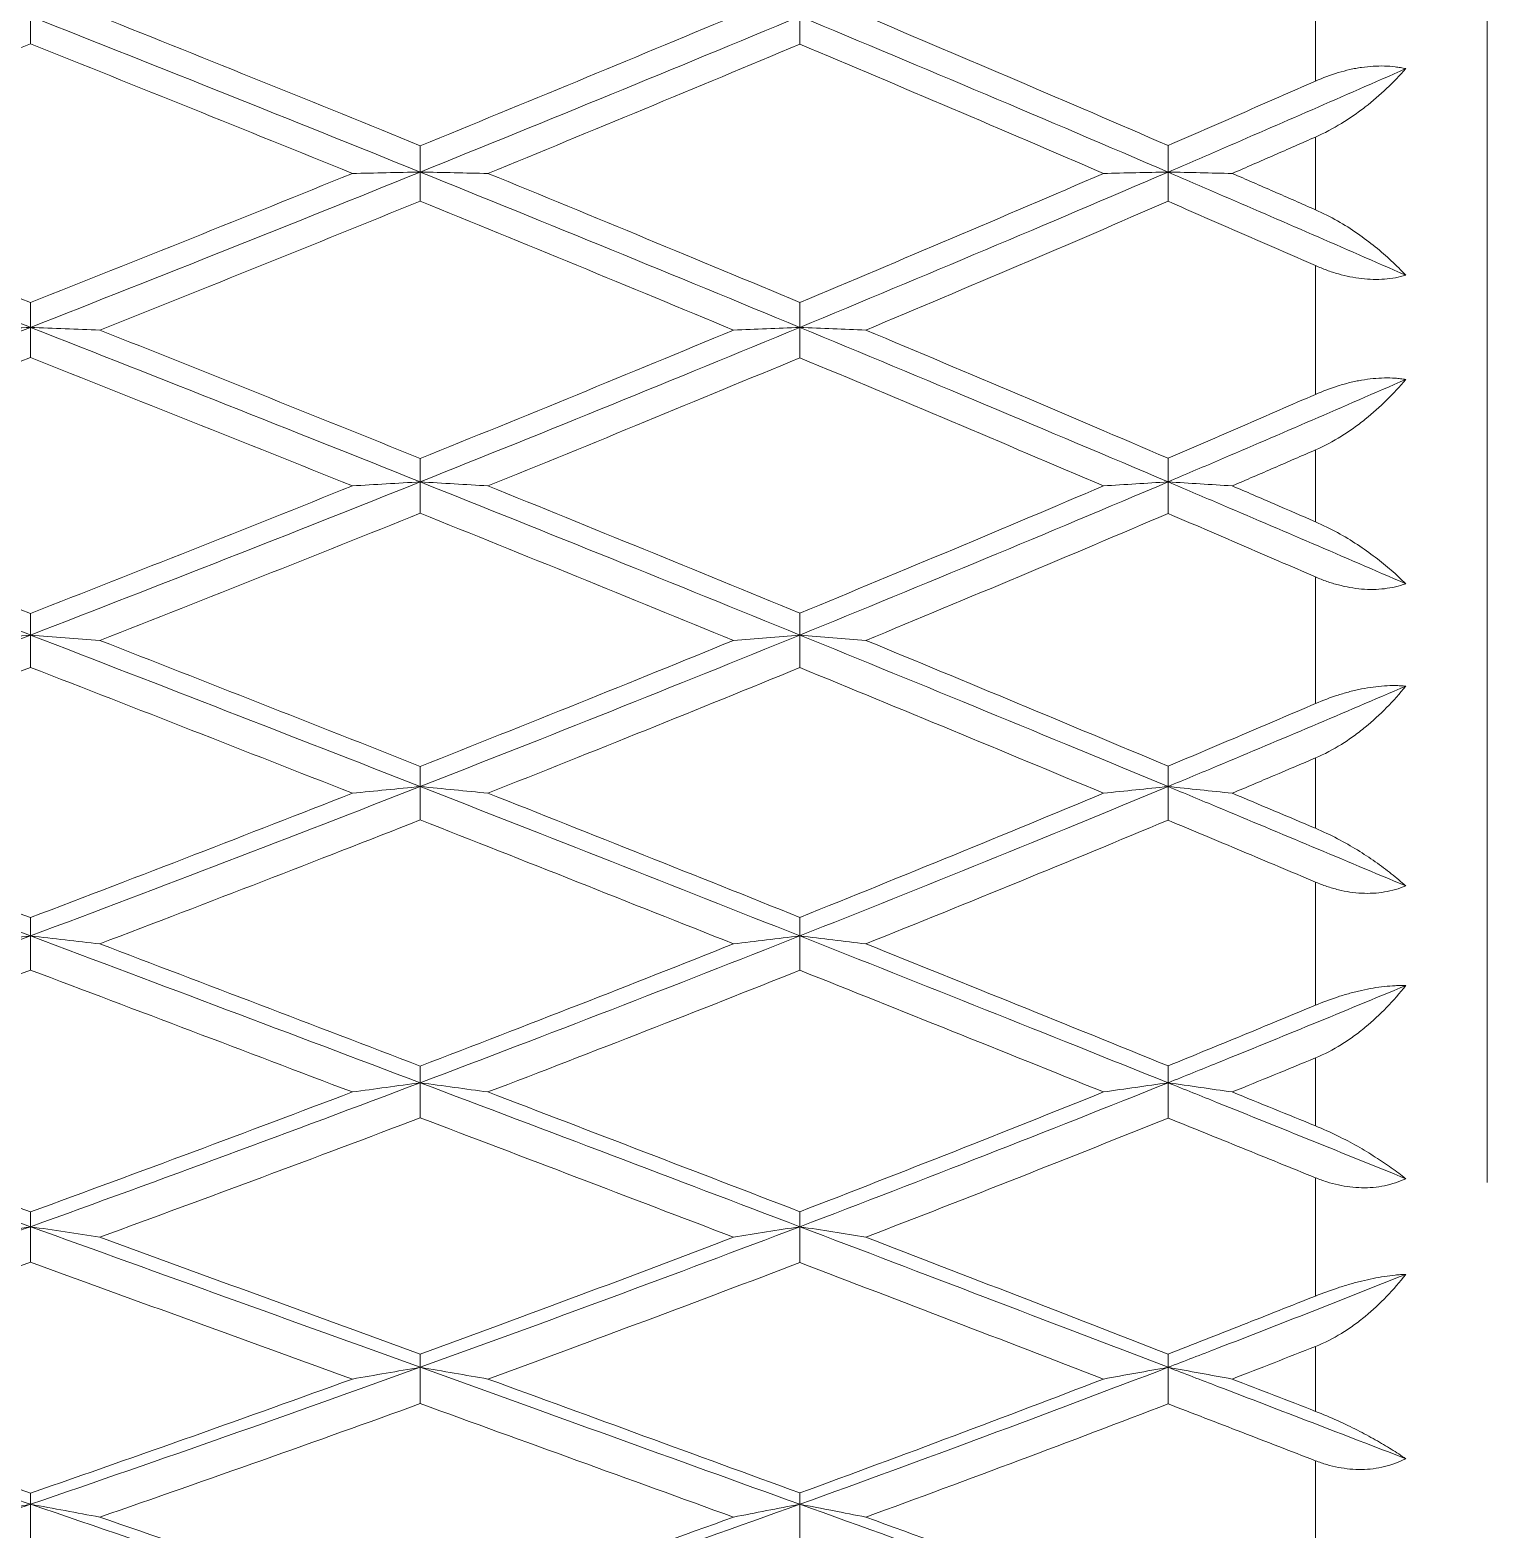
# Model space of a CAD drawing. Extents: x 6453 to 7582, y 0 to 827.
# Drawn here: x 6893.69 to 6902.19, y 208.44 to 217.18 of the extents above; entities that cross this region are included whole.
import ezdxf

# ---------------------------------------------------------------- set-up
doc = ezdxf.new("R2010")
doc.units = 0
doc.header["$LTSCALE"] = 30
doc.header["$MEASUREMENT"] = 0
doc.layers.add('1', color=7, linetype='CONTINUOUS')

msp = doc.modelspace()

# ---------------------------------------------------------------- linework, layer by layer
at = {"layer": '1', "color": 7, "linetype": 'Continuous', "lineweight": 18}
msp.add_line((6902.1855, 217.2633), (6902.1855, 210.4633), dxfattribs=at)
for points, knots in [([(6893.6958, 217.2633), (6893.6113, 217.2299), (6892.8437, 216.9271), (6892.0672, 216.6243), (6891.3702, 216.3553)], [0, 0, 0, 0, 0.110293, 1, 1, 1, 1]), ([(6901.7123, 216.9582), (6901.3502, 216.7987), (6900.8892, 216.5976), (6900.4229, 216.3968), (6900.3263, 216.3553)], [0, 0, 0, 0, 0.79323, 1, 1, 1, 1]), ([(6901.1855, 216.8859), (6901.2292, 216.9051), (6901.2734, 216.9216), (6901.3406, 216.9418), (6901.3632, 216.9477), (6901.3972, 216.9553), (6901.4086, 216.9577), (6901.4315, 216.9619), (6901.443, 216.9638), (6901.4997, 216.972), (6901.5439, 216.9747), (6901.6086, 216.9729), (6901.6298, 216.9714), (6901.6613, 216.9675), (6901.6717, 216.966), (6901.6922, 216.9624), (6901.7023, 216.9604), (6901.7123, 216.9582)], [0, 0, 0, 0, 0.25, 0.25, 0.375, 0.375, 0.4375, 0.4375, 0.5, 0.5, 0.75, 0.75, 0.875, 0.875, 0.9375, 0.9375, 1, 1, 1, 1]), ([(6901.7123, 216.9582), (6901.677, 216.9183), (6901.6398, 216.8797), (6901.5612, 216.8052), (6901.5198, 216.7694), (6901.4539, 216.7181), (6901.4313, 216.7014), (6901.3848, 216.6691), (6901.3611, 216.6536), (6901.2885, 216.6093), (6901.2382, 216.5826), (6901.1855, 216.5594)], [0, 0, 0, 0, 0.25, 0.25, 0.5, 0.5, 0.625, 0.625, 0.75, 0.75, 1, 1, 1, 1]), ([(6893.6958, 215.4497), (6893.6113, 215.4829), (6892.8437, 215.7842), (6892.0672, 216.0862), (6891.3702, 216.3553)], [0, 0, 0, 0, 0.110293, 1, 1, 1, 1]), ([(6901.7123, 215.7535), (6901.3502, 215.9124), (6900.8892, 216.1129), (6900.4229, 216.3137), (6900.3263, 216.3553)], [0, 0, 0, 0, 0.79323, 1, 1, 1, 1]), ([(6901.7123, 215.7535), (6901.6725, 215.7419), (6901.6311, 215.7345), (6901.5663, 215.7297), (6901.5443, 215.7291), (6901.4994, 215.7302), (6901.4769, 215.7318), (6901.4094, 215.7395), (6901.3642, 215.7487), (6901.2963, 215.7679), (6901.2738, 215.7752), (6901.2293, 215.7914), (6901.2073, 215.8002), (6901.1855, 215.8098)], [0, 0, 0, 0, 0.25, 0.25, 0.375, 0.375, 0.5, 0.5, 0.75, 0.75, 0.875, 0.875, 1, 1, 1, 1]), ([(6893.6958, 215.4497), (6893.6113, 215.4165), (6892.8437, 215.1154), (6892.0672, 214.8152), (6891.3702, 214.5491)], [0, 0, 0, 0, 0.110293, 1, 1, 1, 1]), ([(6901.7123, 215.1465), (6901.3502, 214.9882), (6900.8892, 214.7889), (6900.4229, 214.5902), (6900.3263, 214.5491)], [0, 0, 0, 0, 0.79323, 1, 1, 1, 1]), ([(6901.1855, 215.0591), (6901.2292, 215.0782), (6901.2734, 215.0949), (6901.3406, 215.1158), (6901.3632, 215.1221), (6901.3972, 215.1304), (6901.4086, 215.133), (6901.4315, 215.1378), (6901.443, 215.14), (6901.4997, 215.1498), (6901.5439, 215.1541), (6901.6086, 215.1553), (6901.6298, 215.1548), (6901.6613, 215.1527), (6901.6717, 215.1518), (6901.6922, 215.1495), (6901.7023, 215.1481), (6901.7123, 215.1465)], [0, 0, 0, 0, 0.25, 0.25, 0.375, 0.375, 0.4375, 0.4375, 0.5, 0.5, 0.75, 0.75, 0.875, 0.875, 0.9375, 0.9375, 1, 1, 1, 1]), ([(6901.7123, 215.1465), (6901.677, 215.1047), (6901.6398, 215.0643), (6901.5612, 214.9867), (6901.5198, 214.9495), (6901.4539, 214.8966), (6901.4313, 214.8794), (6901.3848, 214.8463), (6901.3611, 214.8304), (6901.2885, 214.7853), (6901.2382, 214.7584), (6901.1855, 214.7355)], [0, 0, 0, 0, 0.25, 0.25, 0.5, 0.5, 0.625, 0.625, 0.75, 0.75, 1, 1, 1, 1]), ([(6893.6958, 213.656), (6893.6113, 213.6887), (6892.8437, 213.9851), (6892.0672, 214.283), (6891.3702, 214.5491)], [0, 0, 0, 0, 0.110293, 1, 1, 1, 1]), ([(6901.7123, 213.955), (6901.3502, 214.1116), (6900.8892, 214.3096), (6900.4229, 214.5081), (6900.3263, 214.5491)], [0, 0, 0, 0, 0.79323, 1, 1, 1, 1]), ([(6901.7123, 213.955), (6901.6725, 213.9411), (6901.6311, 213.9315), (6901.5663, 213.9238), (6901.5443, 213.9223), (6901.4994, 213.9216), (6901.4769, 213.9224), (6901.4094, 213.9281), (6901.3642, 213.9362), (6901.2963, 213.9542), (6901.2738, 213.9611), (6901.2293, 213.9767), (6901.2073, 213.9854), (6901.1855, 213.9948)], [0, 0, 0, 0, 0.25, 0.25, 0.375, 0.375, 0.5, 0.5, 0.75, 0.75, 0.875, 0.875, 1, 1, 1, 1]), ([(6893.6958, 213.656), (6893.6113, 213.6233), (6892.8437, 213.3273), (6892.0672, 213.033), (6891.3702, 212.7728)], [0, 0, 0, 0, 0.110293, 1, 1, 1, 1]), ([(6901.7123, 213.3581), (6901.3502, 213.2027), (6900.8892, 213.0074), (6900.4229, 212.8129), (6900.3263, 212.7728)], [0, 0, 0, 0, 0.79323, 1, 1, 1, 1]), ([(6901.1855, 213.2565), (6901.2292, 213.2753), (6901.2734, 213.2919), (6901.3406, 213.3134), (6901.3632, 213.32), (6901.3972, 213.3289), (6901.4086, 213.3317), (6901.4315, 213.337), (6901.443, 213.3394), (6901.4997, 213.3507), (6901.5439, 213.3566), (6901.6086, 213.3608), (6901.6298, 213.3614), (6901.6613, 213.3611), (6901.6717, 213.3608), (6901.6922, 213.3597), (6901.7023, 213.359), (6901.7123, 213.3581)], [0, 0, 0, 0, 0.25, 0.25, 0.375, 0.375, 0.4375, 0.4375, 0.5, 0.5, 0.75, 0.75, 0.875, 0.875, 0.9375, 0.9375, 1, 1, 1, 1]), ([(6901.7123, 213.3581), (6901.677, 213.3147), (6901.6398, 213.273), (6901.5612, 213.193), (6901.5198, 213.1549), (6901.4539, 213.1009), (6901.4313, 213.0835), (6901.3848, 213.0499), (6901.3611, 213.0339), (6901.2885, 212.9885), (6901.2382, 212.9617), (6901.1855, 212.9393)], [0, 0, 0, 0, 0.25, 0.25, 0.5, 0.5, 0.625, 0.625, 0.75, 0.75, 1, 1, 1, 1]), ([(6893.6958, 211.9018), (6893.6113, 211.9336), (6892.8437, 212.2219), (6892.0672, 212.5125), (6891.3702, 212.7728)], [0, 0, 0, 0, 0.110293, 1, 1, 1, 1]), ([(6901.7123, 212.1929), (6901.3502, 212.3454), (6900.8892, 212.5385), (6900.4229, 212.7326), (6900.3263, 212.7728)], [0, 0, 0, 0, 0.79323, 1, 1, 1, 1]), ([(6901.7123, 212.1929), (6901.6725, 212.1767), (6901.6311, 212.165), (6901.5663, 212.1544), (6901.5443, 212.152), (6901.4994, 212.1497), (6901.4769, 212.1497), (6901.4094, 212.1532), (6901.3642, 212.1601), (6901.2963, 212.1767), (6901.2738, 212.1832), (6901.2293, 212.1981), (6901.2073, 212.2065), (6901.1855, 212.2157)], [0, 0, 0, 0, 0.25, 0.25, 0.375, 0.375, 0.5, 0.5, 0.75, 0.75, 0.875, 0.875, 1, 1, 1, 1]), ([(6893.6958, 211.9018), (6893.6113, 211.8701), (6892.8437, 211.5823), (6892.0672, 211.2971), (6891.3702, 211.0456)], [0, 0, 0, 0, 0.110293, 1, 1, 1, 1]), ([(6901.7123, 211.6125), (6901.3502, 211.4617), (6900.8892, 211.2724), (6900.4229, 211.0844), (6900.3263, 211.0456)], [0, 0, 0, 0, 0.79323, 1, 1, 1, 1]), ([(6901.1855, 211.4978), (6901.2292, 211.516), (6901.2734, 211.5325), (6901.3406, 211.5543), (6901.3632, 211.5611), (6901.3972, 211.5704), (6901.4086, 211.5734), (6901.4315, 211.5791), (6901.443, 211.5819), (6901.4997, 211.5945), (6901.5439, 211.6019), (6901.6086, 211.609), (6901.6298, 211.6107), (6901.6613, 211.6122), (6901.6717, 211.6125), (6901.6922, 211.6127), (6901.7023, 211.6127), (6901.7123, 211.6125)], [0, 0, 0, 0, 0.25, 0.25, 0.375, 0.375, 0.4375, 0.4375, 0.5, 0.5, 0.75, 0.75, 0.875, 0.875, 0.9375, 0.9375, 1, 1, 1, 1]), ([(6901.7123, 211.6125), (6901.677, 211.568), (6901.6398, 211.5254), (6901.5612, 211.444), (6901.5198, 211.4053), (6901.4539, 211.3509), (6901.4313, 211.3333), (6901.3848, 211.2996), (6901.3611, 211.2837), (6901.2885, 211.2386), (6901.2382, 211.2122), (6901.1855, 211.1904)], [0, 0, 0, 0, 0.25, 0.25, 0.5, 0.5, 0.625, 0.625, 0.75, 0.75, 1, 1, 1, 1]), ([(6893.6958, 210.2064), (6893.6113, 210.2369), (6892.8437, 210.5139), (6892.0672, 210.7941), (6891.3702, 211.0456)], [0, 0, 0, 0, 0.110293, 1, 1, 1, 1]), ([(6901.7123, 210.4862), (6901.3502, 210.6331), (6900.8892, 210.8193), (6900.4229, 211.0068), (6900.3263, 211.0456)], [0, 0, 0, 0, 0.79323, 1, 1, 1, 1]), ([(6901.7123, 210.4862), (6901.6725, 210.468), (6901.6311, 210.4543), (6901.5663, 210.441), (6901.5443, 210.4378), (6901.4994, 210.4338), (6901.4769, 210.433), (6901.4094, 210.4344), (6901.3642, 210.44), (6901.2963, 210.4549), (6901.2738, 210.461), (6901.2293, 210.475), (6901.2073, 210.483), (6901.1855, 210.4918)], [0, 0, 0, 0, 0.25, 0.25, 0.375, 0.375, 0.5, 0.5, 0.75, 0.75, 0.875, 0.875, 1, 1, 1, 1]), ([(6893.6958, 210.2064), (6893.6113, 210.1759), (6892.8437, 209.8996), (6892.0672, 209.6266), (6891.3702, 209.3866)], [0, 0, 0, 0, 0.110293, 1, 1, 1, 1]), ([(6901.7123, 209.9287), (6901.3502, 209.7842), (6900.8892, 209.6031), (6900.4229, 209.4236), (6900.3263, 209.3865)], [0, 0, 0, 0, 0.79323, 1, 1, 1, 1]), ([(6901.1855, 209.8023), (6901.2292, 209.8197), (6901.2734, 209.8358), (6901.3406, 209.8577), (6901.3632, 209.8646), (6901.3972, 209.8744), (6901.4086, 209.8775), (6901.4315, 209.8836), (6901.443, 209.8865), (6901.4997, 209.9004), (6901.5439, 209.9093), (6901.6086, 209.9192), (6901.6298, 209.9219), (6901.6613, 209.9252), (6901.6717, 209.9261), (6901.6922, 209.9276), (6901.7023, 209.9283), (6901.7123, 209.9287)], [0, 0, 0, 0, 0.25, 0.25, 0.375, 0.375, 0.4375, 0.4375, 0.5, 0.5, 0.75, 0.75, 0.875, 0.875, 0.9375, 0.9375, 1, 1, 1, 1]), ([(6901.7123, 209.9287), (6901.677, 209.8837), (6901.6398, 209.8406), (6901.5612, 209.7588), (6901.5198, 209.72), (6901.4539, 209.6656), (6901.4313, 209.6482), (6901.3848, 209.6148), (6901.3611, 209.599), (6901.2885, 209.5546), (6901.2382, 209.5289), (6901.1855, 209.5081)], [0, 0, 0, 0, 0.25, 0.25, 0.5, 0.5, 0.625, 0.625, 0.75, 0.75, 1, 1, 1, 1]), ([(6893.6958, 208.5883), (6893.6113, 208.6172), (6892.8437, 208.8799), (6892.0672, 209.1465), (6891.3702, 209.3866)], [0, 0, 0, 0, 0.110293, 1, 1, 1, 1]), ([(6901.7123, 208.8539), (6901.3502, 208.9934), (6900.8892, 209.1706), (6900.4229, 209.3495), (6900.3263, 209.3865)], [0, 0, 0, 0, 0.79323, 1, 1, 1, 1]), ([(6901.7123, 208.8539), (6901.6725, 208.8337), (6901.6311, 208.8183), (6901.5663, 208.8024), (6901.5443, 208.7983), (6901.4994, 208.7927), (6901.4769, 208.7912), (6901.4094, 208.7903), (6901.3642, 208.7946), (6901.2963, 208.8078), (6901.2738, 208.8133), (6901.2293, 208.8262), (6901.2073, 208.8337), (6901.1855, 208.8422)], [0, 0, 0, 0, 0.25, 0.25, 0.375, 0.375, 0.5, 0.5, 0.75, 0.75, 0.875, 0.875, 1, 1, 1, 1]), ([(6893.6958, 208.5883), (6893.6113, 208.5594), (6892.8437, 208.2975), (6892.0672, 208.0398), (6891.3702, 207.8138)], [0, 0, 0, 0, 0.110293, 1, 1, 1, 1])]:
    msp.add_open_spline(points, degree=3, knots=knots, dxfattribs=at)
for points in [[(6893.6958, 217.1024), (6893.6958, 217.1292), (6893.6958, 217.1829), (6893.6958, 217.2365), (6893.6958, 217.2633)], [(6895.9678, 216.3553), (6895.2201, 216.6577), (6894.4624, 216.9605), (6893.6958, 217.2633)], [(6894.099, 217.2633), (6894.4205, 217.1347), (6895.0535, 216.8803), (6895.6664, 216.6316), (6895.9678, 216.5087)], [(6898.18, 217.2633), (6897.4532, 216.9605), (6896.7155, 216.6577), (6895.9678, 216.3553)], [(6895.9678, 216.5087), (6896.2726, 216.6332), (6896.8818, 216.8835), (6897.4897, 217.1363), (6897.7934, 217.2633)], [(6898.18, 217.2633), (6898.18, 217.2363), (6898.18, 217.1823), (6898.1799, 217.1282), (6898.1799, 217.1011)], [(6900.3263, 216.3553), (6899.6225, 216.6577), (6898.9067, 216.9605), (6898.18, 217.2633)], [(6898.565, 217.2633), (6898.8595, 217.139), (6899.4474, 216.8892), (6900.0336, 216.6369), (6900.3263, 216.5102)], [(6893.6958, 217.1024), (6893.3852, 216.9788), (6892.7556, 216.7292), (6892.1088, 216.4754), (6891.7811, 216.3474)], [(6895.5718, 216.3474), (6895.2582, 216.4748), (6894.6318, 216.7281), (6894.0075, 216.9782), (6893.6958, 217.1024)], [(6898.1799, 217.1011), (6897.878, 216.9744), (6897.2732, 216.722), (6896.6663, 216.4719), (6896.3624, 216.3474)], [(6899.95, 216.3474), (6899.6562, 216.4741), (6899.0673, 216.7264), (6898.4761, 216.9766), (6898.1799, 217.1011)], [(6900.3263, 216.5102), (6900.4699, 216.5725), (6900.7567, 216.6974), (6901.0427, 216.823), (6901.1855, 216.8859)], [(6895.9678, 216.5087), (6895.9678, 216.4831), (6895.9678, 216.4319), (6895.9678, 216.3808), (6895.9678, 216.3553)], [(6900.3263, 216.5102), (6900.3263, 216.4843), (6900.3263, 216.4326), (6900.3263, 216.381), (6900.3263, 216.3553)], [(6901.1855, 216.5594), (6901.1053, 216.5242), (6900.9443, 216.4536), (6900.7822, 216.3828), (6900.7009, 216.3474)], [(6891.7811, 216.3474), (6892.0995, 216.2231), (6892.737, 215.9732), (6893.376, 215.7209), (6893.6958, 215.5941)], [(6895.9678, 216.3553), (6895.2201, 216.0529), (6894.4624, 215.7509), (6893.6958, 215.4497)], [(6893.6958, 215.5941), (6894.0086, 215.7182), (6894.6341, 215.9679), (6895.2593, 216.2204), (6895.5718, 216.3474)], [(6895.9678, 216.3553), (6895.9014, 216.354), (6895.7691, 216.3513), (6895.6375, 216.3487), (6895.5718, 216.3474)], [(6895.9678, 216.1862), (6895.9678, 216.2144), (6895.9678, 216.2708), (6895.9678, 216.3271), (6895.9678, 216.3553)], [(6898.18, 215.4497), (6897.4532, 215.7509), (6896.7155, 216.0529), (6895.9678, 216.3553)], [(6895.9678, 216.3553), (6896.034, 216.354), (6896.166, 216.3513), (6896.2971, 216.3487), (6896.3624, 216.3474)], [(6896.3624, 216.3474), (6896.6756, 216.2191), (6897.2917, 215.9655), (6897.8873, 215.7177), (6898.1799, 215.5954)], [(6898.1799, 215.5954), (6898.4767, 215.7196), (6899.0684, 215.9692), (6899.6568, 216.2209), (6899.95, 216.3474)], [(6900.3263, 216.3553), (6899.6225, 216.0529), (6898.9067, 215.7509), (6898.18, 215.4497)], [(6899.95, 216.3474), (6900.0128, 216.3487), (6900.1382, 216.3514), (6900.2636, 216.354), (6900.3263, 216.3553)], [(6900.3263, 216.3553), (6900.3263, 216.3269), (6900.3263, 216.2701), (6900.3263, 216.2132), (6900.3263, 216.1847)], [(6900.3263, 216.3553), (6900.3891, 216.354), (6900.5144, 216.3513), (6900.6389, 216.3487), (6900.7009, 216.3474)], [(6900.7009, 216.3474), (6900.7818, 216.3122), (6900.9434, 216.2417), (6901.1048, 216.1709), (6901.1855, 216.1355)], [(6895.9678, 216.1862), (6895.6568, 216.0595), (6895.0344, 215.8075), (6894.4109, 215.5581), (6894.099, 215.434)], [(6897.7934, 215.434), (6897.4892, 215.5606), (6896.8807, 215.8125), (6896.2721, 216.062), (6895.9678, 216.1862)], [(6900.3263, 216.1847), (6900.0392, 216.0605), (6899.4586, 215.8111), (6898.865, 215.56), (6898.565, 215.434)], [(6901.1855, 215.8098), (6901.0427, 215.8725), (6900.7567, 215.9977), (6900.4699, 216.1225), (6900.3263, 216.1847)], [(6901.1855, 216.1355), (6901.2303, 216.1159), (6901.3158, 216.0722), (6901.4318, 215.9985), (6901.5359, 215.9197), (6901.6288, 215.8384), (6901.6854, 215.782), (6901.7123, 215.7535)], [(6893.6958, 215.5941), (6893.6958, 215.57), (6893.6958, 215.5218), (6893.6958, 215.4737), (6893.6958, 215.4497)], [(6898.1799, 215.5954), (6898.1799, 215.5711), (6898.18, 215.5225), (6898.18, 215.474), (6898.18, 215.4497)], [(6893.6958, 215.4497), (6893.628, 215.4471), (6893.4929, 215.4419), (6893.3584, 215.4367), (6893.2914, 215.434)], [(6893.6958, 215.2741), (6893.6958, 215.3034), (6893.6958, 215.362), (6893.6958, 215.4205), (6893.6958, 215.4497)], [(6895.9678, 214.5491), (6895.2201, 214.8482), (6894.4624, 215.1486), (6893.6958, 215.4497)], [(6893.6958, 215.4497), (6893.7635, 215.4471), (6893.8983, 215.4419), (6894.0322, 215.4367), (6894.099, 215.434)], [(6898.18, 215.4497), (6897.4532, 215.1486), (6896.7155, 214.8482), (6895.9678, 214.5491)], [(6898.18, 215.4497), (6898.1152, 215.4471), (6897.986, 215.4419), (6897.8575, 215.4367), (6897.7934, 215.434)], [(6898.1799, 215.2728), (6898.1799, 215.3024), (6898.18, 215.3613), (6898.18, 215.4203), (6898.18, 215.4497)], [(6900.3263, 214.5491), (6899.6225, 214.8482), (6898.9067, 215.1486), (6898.18, 215.4497)], [(6898.18, 215.4497), (6898.2445, 215.4471), (6898.3733, 215.4419), (6898.5013, 215.4367), (6898.565, 215.434)], [(6894.099, 215.434), (6894.4098, 215.3105), (6895.032, 215.0621), (6895.6556, 214.8113), (6895.9678, 214.6853)], [(6895.9678, 214.6853), (6896.2726, 214.8086), (6896.8818, 215.0566), (6897.4897, 215.3077), (6897.7934, 215.434)], [(6898.565, 215.434), (6898.8688, 215.3065), (6899.466, 215.0544), (6900.0429, 214.8082), (6900.3263, 214.6867)], [(6893.6958, 215.2741), (6893.3751, 215.1472), (6892.7352, 214.8956), (6892.0986, 214.6483), (6891.7811, 214.5257)], [(6895.5718, 214.5257), (6895.2584, 214.6516), (6894.6323, 214.9023), (6894.0077, 215.1506), (6893.6958, 215.2741)], [(6898.1799, 215.2728), (6897.883, 215.149), (6897.2831, 214.9005), (6896.6713, 214.6508), (6896.3624, 214.5257)], [(6899.95, 214.5257), (6899.6562, 214.651), (6899.0673, 214.9008), (6898.4761, 215.1491), (6898.1799, 215.2728)], [(6900.3263, 214.6867), (6900.472, 214.7494), (6900.761, 214.8741), (6901.0449, 214.9976), (6901.1855, 215.0591)], [(6895.9678, 214.6853), (6895.9678, 214.6626), (6895.9678, 214.6171), (6895.9678, 214.5718), (6895.9678, 214.5491)], [(6900.3263, 214.6867), (6900.3263, 214.6638), (6900.3263, 214.6179), (6900.3263, 214.572), (6900.3263, 214.5491)], [(6901.1855, 214.7355), (6901.1056, 214.7007), (6900.9448, 214.631), (6900.7825, 214.5608), (6900.7009, 214.5257)], [(6891.7811, 214.5257), (6892.0995, 214.4027), (6892.737, 214.1558), (6893.376, 213.9071), (6893.6958, 213.7823)], [(6895.9678, 214.5491), (6895.2201, 214.2501), (6894.4624, 213.9522), (6893.6958, 213.656)], [(6893.6958, 213.7823), (6894.0085, 213.9045), (6894.6339, 214.1506), (6895.2592, 214.4001), (6895.5718, 214.5257)], [(6895.9678, 214.5491), (6895.9014, 214.5453), (6895.7691, 214.5374), (6895.6375, 214.5296), (6895.5718, 214.5257)], [(6895.9678, 214.3663), (6895.9678, 214.3968), (6895.9678, 214.4578), (6895.9678, 214.5187), (6895.9678, 214.5491)], [(6898.18, 213.656), (6897.4532, 213.9522), (6896.7155, 214.2501), (6895.9678, 214.5491)], [(6895.9678, 214.5491), (6896.034, 214.5453), (6896.166, 214.5375), (6896.2971, 214.5296), (6896.3624, 214.5257)], [(6896.3624, 214.5257), (6896.6656, 214.4028), (6897.2718, 214.1563), (6897.8773, 213.9081), (6898.1799, 213.7836)], [(6898.1799, 213.7836), (6898.4845, 213.9091), (6899.0841, 214.1585), (6899.6646, 214.4039), (6899.95, 214.5257)], [(6900.3263, 214.5491), (6899.6225, 214.2501), (6898.9067, 213.9522), (6898.18, 213.656)], [(6900.3263, 214.5491), (6900.2636, 214.5453), (6900.1382, 214.5375), (6900.0128, 214.5296), (6899.95, 214.5257)], [(6900.3263, 214.3649), (6900.3263, 214.3956), (6900.3263, 214.4571), (6900.3263, 214.5185), (6900.3263, 214.5491)], [(6900.3263, 214.5491), (6900.3891, 214.5453), (6900.5144, 214.5375), (6900.6389, 214.5296), (6900.7009, 214.5257)], [(6900.7009, 214.5257), (6900.7825, 214.4905), (6900.9449, 214.4205), (6901.1056, 214.3509), (6901.1855, 214.3163)], [(6895.9678, 214.3663), (6895.6624, 214.2434), (6895.0457, 213.9969), (6894.4166, 213.749), (6894.099, 213.6248)], [(6897.7934, 213.6248), (6897.4892, 213.7493), (6896.8808, 213.9973), (6896.2722, 214.2436), (6895.9678, 214.3663)], [(6900.3263, 214.3649), (6900.0424, 214.2435), (6899.465, 213.9987), (6898.8682, 213.75), (6898.565, 213.6248)], [(6901.1855, 213.9948), (6901.0427, 214.0567), (6900.7567, 214.1802), (6900.4698, 214.3034), (6900.3263, 214.3649)], [(6901.1855, 214.3163), (6901.2303, 214.2968), (6901.3158, 214.2544), (6901.4318, 214.184), (6901.5359, 214.1096), (6901.6288, 214.0337), (6901.6854, 213.9814), (6901.7123, 213.955)], [(6893.6958, 213.7823), (6893.6958, 213.7613), (6893.6958, 213.7191), (6893.6958, 213.677), (6893.6958, 213.656)], [(6898.1799, 213.7836), (6898.1799, 213.7623), (6898.18, 213.7197), (6898.18, 213.6772), (6898.18, 213.656)], [(6893.6958, 213.656), (6893.628, 213.6508), (6893.4929, 213.6405), (6893.3584, 213.63), (6893.2914, 213.6248)], [(6893.6958, 213.4676), (6893.6958, 213.499), (6893.6958, 213.5619), (6893.6958, 213.6246), (6893.6958, 213.656)], [(6895.9678, 212.7728), (6895.2201, 213.0653), (6894.4624, 213.3598), (6893.6958, 213.656)], [(6893.6958, 213.656), (6893.7635, 213.6508), (6893.8983, 213.6405), (6894.0322, 213.6301), (6894.099, 213.6248)], [(6894.099, 213.6248), (6894.4098, 213.5033), (6895.032, 213.2593), (6895.6556, 213.0135), (6895.9678, 212.8901)], [(6898.18, 213.656), (6897.4532, 213.3598), (6896.7155, 213.0653), (6895.9678, 212.7728)], [(6895.9678, 212.8901), (6896.2802, 213.0138), (6896.8968, 213.2599), (6897.4972, 213.5036), (6897.7934, 213.6248)], [(6898.18, 213.656), (6898.1152, 213.6508), (6897.986, 213.6405), (6897.8575, 213.63), (6897.7934, 213.6248)], [(6898.1799, 213.4664), (6898.1799, 213.498), (6898.18, 213.5612), (6898.18, 213.6244), (6898.18, 213.656)], [(6900.3263, 212.7728), (6899.6225, 213.0653), (6898.9067, 213.3598), (6898.18, 213.656)], [(6898.18, 213.656), (6898.2445, 213.6509), (6898.3733, 213.6405), (6898.5013, 213.6301), (6898.565, 213.6248)], [(6898.565, 213.6248), (6898.8597, 213.5031), (6899.448, 213.2592), (6900.0339, 213.0143), (6900.3263, 212.8915)], [(6893.6958, 213.4676), (6893.3857, 213.3471), (6892.7565, 213.1042), (6892.1093, 212.8579), (6891.7811, 212.7339)], [(6895.5718, 212.7339), (6895.2584, 212.8571), (6894.6323, 213.1026), (6894.0077, 213.3462), (6893.6958, 213.4676)], [(6898.1799, 213.4664), (6897.8852, 213.3455), (6897.2875, 213.1026), (6896.6735, 212.8572), (6896.3624, 212.7339)], [(6899.95, 212.7339), (6899.6561, 212.8565), (6899.0671, 213.1012), (6898.476, 213.3448), (6898.1799, 213.4664)], [(6900.3263, 212.8915), (6900.4717, 212.9527), (6900.7603, 213.0747), (6901.0445, 213.196), (6901.1855, 213.2565)], [(6901.1855, 212.9393), (6901.1054, 212.9052), (6900.9446, 212.8368), (6900.7824, 212.7683), (6900.7009, 212.7339)], [(6895.9678, 212.8901), (6895.9678, 212.8705), (6895.9678, 212.8314), (6895.9678, 212.7923), (6895.9678, 212.7728)], [(6900.3263, 212.8915), (6900.3263, 212.8717), (6900.3263, 212.8321), (6900.3263, 212.7925), (6900.3263, 212.7728)], [(6891.7811, 212.7339), (6892.0995, 212.6137), (6892.737, 212.3726), (6893.3759, 212.1302), (6893.6958, 212.0087)], [(6895.9678, 212.7728), (6895.2201, 212.4803), (6894.4624, 212.1898), (6893.6958, 211.9018)], [(6893.6958, 212.0087), (6894.0182, 212.1313), (6894.6533, 212.3749), (6895.2689, 212.6149), (6895.5718, 212.7339)], [(6895.9678, 212.7728), (6895.9014, 212.7663), (6895.7691, 212.7534), (6895.6375, 212.7404), (6895.5718, 212.7339)], [(6895.9678, 212.5782), (6895.9678, 212.6106), (6895.9678, 212.6755), (6895.9678, 212.7404), (6895.9678, 212.7728)], [(6898.18, 211.9018), (6897.4532, 212.1898), (6896.7155, 212.4803), (6895.9678, 212.7728)], [(6895.9678, 212.7728), (6896.034, 212.7663), (6896.166, 212.7534), (6896.2971, 212.7405), (6896.3624, 212.7339)], [(6896.3624, 212.7339), (6896.6656, 212.6138), (6897.2718, 212.373), (6897.8773, 212.1312), (6898.1799, 212.0099)], [(6898.1799, 212.0099), (6898.4833, 212.1316), (6899.0816, 212.3741), (6899.6633, 212.6144), (6899.95, 212.7339)], [(6900.3263, 212.7728), (6899.6225, 212.4803), (6898.9067, 212.1898), (6898.18, 211.9018)], [(6900.3263, 212.7728), (6900.2636, 212.7664), (6900.1382, 212.7535), (6900.0128, 212.7405), (6899.95, 212.7339)], [(6900.3263, 212.5768), (6900.3263, 212.6095), (6900.3263, 212.6748), (6900.3263, 212.7401), (6900.3263, 212.7728)], [(6900.3263, 212.7728), (6900.3891, 212.7663), (6900.5144, 212.7534), (6900.6389, 212.7405), (6900.7009, 212.7339)], [(6900.7009, 212.7339), (6900.7818, 212.6999), (6900.9434, 212.6317), (6901.1048, 212.5634), (6901.1855, 212.5293)], [(6895.9678, 212.5782), (6895.6656, 212.4593), (6895.052, 212.22), (6894.4198, 211.9775), (6894.099, 211.8555)], [(6897.7934, 211.8555), (6897.4892, 211.9765), (6896.8808, 212.2179), (6896.2721, 212.4583), (6895.9678, 212.5782)], [(6900.3263, 212.5768), (6900.0412, 212.4577), (6899.4627, 212.2183), (6898.8671, 211.9768), (6898.565, 211.8555)], [(6901.1855, 212.2157), (6901.0426, 212.276), (6900.7566, 212.3964), (6900.4698, 212.5167), (6900.3263, 212.5768)], [(6901.1855, 212.5293), (6901.2303, 212.5103), (6901.3158, 212.4695), (6901.4318, 212.4032), (6901.5359, 212.3341), (6901.6288, 212.2644), (6901.6854, 212.2168), (6901.7123, 212.1929)], [(6893.6958, 211.9018), (6893.6958, 211.9196), (6893.6958, 211.9552), (6893.6958, 211.9909), (6893.6958, 212.0087)], [(6898.1799, 212.0099), (6898.1799, 211.9919), (6898.18, 211.9558), (6898.18, 211.9198), (6898.18, 211.9018)], [(6893.2914, 211.8555), (6893.3584, 211.8632), (6893.4929, 211.8787), (6893.628, 211.8941), (6893.6958, 211.9018)], [(6893.6958, 211.9018), (6893.6958, 211.8687), (6893.6958, 211.8023), (6893.6958, 211.7359), (6893.6958, 211.7027)], [(6895.9678, 211.0456), (6895.2201, 211.3283), (6894.4624, 211.6138), (6893.6958, 211.9018)], [(6894.099, 211.8555), (6894.0322, 211.8633), (6893.8983, 211.8788), (6893.7635, 211.8942), (6893.6958, 211.9018)], [(6894.099, 211.8555), (6894.4098, 211.7373), (6895.032, 211.5004), (6895.6556, 211.2622), (6895.9678, 211.1429)], [(6898.18, 211.9018), (6897.4532, 211.6139), (6896.7155, 211.3283), (6895.9678, 211.0456)], [(6895.9678, 211.1429), (6896.2793, 211.2622), (6896.8951, 211.5003), (6897.4964, 211.7373), (6897.7934, 211.8555)], [(6898.18, 211.9018), (6898.1152, 211.8941), (6897.986, 211.8787), (6897.8575, 211.8632), (6897.7934, 211.8555)], [(6898.1799, 211.7015), (6898.1799, 211.7349), (6898.18, 211.8017), (6898.18, 211.8685), (6898.18, 211.9018)], [(6900.3263, 211.0456), (6899.6225, 211.3283), (6898.9067, 211.6138), (6898.18, 211.9018)], [(6898.18, 211.9018), (6898.2445, 211.8942), (6898.3733, 211.8788), (6898.5013, 211.8633), (6898.565, 211.8555)], [(6898.565, 211.8555), (6898.8597, 211.7371), (6899.448, 211.5003), (6900.0339, 211.263), (6900.3263, 211.1442)], [(6893.6958, 211.7027), (6893.385, 211.5854), (6892.7551, 211.3495), (6892.1085, 211.1114), (6891.7811, 210.9918)], [(6895.5718, 210.9918), (6895.2584, 211.1109), (6894.6323, 211.3485), (6894.0077, 211.5848), (6893.6958, 211.7027)], [(6898.1799, 211.7015), (6897.8848, 211.584), (6897.2868, 211.3482), (6896.6731, 211.1108), (6896.3624, 210.9918)], [(6899.95, 210.9918), (6899.6561, 211.1103), (6899.0671, 211.3471), (6898.476, 211.5834), (6898.1799, 211.7015)], [(6900.3263, 211.1442), (6900.4716, 211.2034), (6900.7602, 211.3215), (6901.0444, 211.4391), (6901.1855, 211.4978)], [(6901.1855, 211.1904), (6901.1054, 211.1574), (6900.9446, 211.0913), (6900.7824, 211.025), (6900.7009, 210.9918)], [(6895.9678, 211.0456), (6895.9678, 211.0618), (6895.9678, 211.0942), (6895.9678, 211.1266), (6895.9678, 211.1429)], [(6900.3263, 211.1442), (6900.3263, 211.1277), (6900.3263, 211.0948), (6900.3263, 211.062), (6900.3263, 211.0456)], [(6891.7811, 210.9918), (6892.0994, 210.8756), (6892.7369, 210.6429), (6893.3759, 210.4095), (6893.6958, 210.2927)], [(6895.9678, 211.0456), (6895.2201, 210.7629), (6894.4624, 210.483), (6893.6958, 210.2064)], [(6893.6958, 210.2927), (6894.0163, 210.4098), (6894.6494, 210.6436), (6895.2669, 210.876), (6895.5718, 210.9918)], [(6895.5718, 210.9918), (6895.6375, 211.0008), (6895.7691, 211.0188), (6895.9014, 211.0367), (6895.9678, 211.0456)], [(6895.9678, 211.0456), (6895.9678, 211.0116), (6895.9678, 210.9435), (6895.9678, 210.8754), (6895.9678, 210.8414)], [(6898.18, 210.2064), (6897.4532, 210.4831), (6896.7155, 210.7629), (6895.9678, 211.0456)], [(6896.3624, 210.9918), (6896.2971, 211.0009), (6896.166, 211.0188), (6896.034, 211.0367), (6895.9678, 211.0456)], [(6896.3624, 210.9918), (6896.6656, 210.8757), (6897.2718, 210.6433), (6897.8773, 210.4104), (6898.1799, 210.2938)], [(6898.1799, 210.2938), (6898.4831, 210.4108), (6899.0814, 210.6442), (6899.6632, 210.8762), (6899.95, 210.9918)], [(6900.3263, 211.0456), (6899.6225, 210.7629), (6898.9067, 210.483), (6898.18, 210.2064)], [(6900.3263, 211.0456), (6900.2636, 211.0367), (6900.1382, 211.0189), (6900.0128, 211.0009), (6899.95, 210.9918)], [(6900.3263, 210.84), (6900.3263, 210.8743), (6900.3263, 210.9428), (6900.3263, 211.0113), (6900.3263, 211.0456)], [(6900.3263, 211.0456), (6900.3891, 211.0367), (6900.5144, 211.0188), (6900.6389, 211.0009), (6900.7009, 210.9918)], [(6900.7009, 210.9918), (6900.7818, 210.9589), (6900.9434, 210.893), (6901.1048, 210.8271), (6901.1855, 210.7942)], [(6895.9678, 210.8414), (6895.6638, 210.726), (6895.0485, 210.4945), (6894.418, 210.2619), (6894.099, 210.1454)], [(6897.7934, 210.1454), (6897.4892, 210.2616), (6896.8808, 210.4939), (6896.2721, 210.7256), (6895.9678, 210.8414)], [(6900.3263, 210.84), (6900.0408, 210.7249), (6899.4618, 210.4939), (6898.8667, 210.2617), (6898.565, 210.1454)], [(6901.1855, 210.4918), (6901.0426, 210.5499), (6900.7566, 210.666), (6900.4698, 210.782), (6900.3263, 210.84)], [(6901.1855, 210.7942), (6901.2303, 210.7759), (6901.3158, 210.7371), (6901.4318, 210.6756), (6901.5359, 210.6126), (6901.6288, 210.5499), (6901.6854, 210.5074), (6901.7123, 210.4862)], [(6893.6958, 210.2927), (6893.6958, 210.2782), (6893.6958, 210.2494), (6893.6958, 210.2207), (6893.6958, 210.2064)], [(6898.18, 210.2064), (6898.18, 210.2209), (6898.18, 210.25), (6898.1799, 210.2792), (6898.1799, 210.2938)], [(6893.6958, 210.2064), (6893.628, 210.1963), (6893.4929, 210.176), (6893.3584, 210.1556), (6893.2914, 210.1454)], [(6893.6958, 209.9987), (6893.6958, 210.0334), (6893.6958, 210.1026), (6893.6958, 210.1718), (6893.6958, 210.2064)], [(6895.9678, 209.3866), (6895.2201, 209.6564), (6894.4624, 209.9298), (6893.6958, 210.2064)], [(6893.6958, 210.2064), (6893.7635, 210.1963), (6893.8983, 210.176), (6894.0322, 210.1556), (6894.099, 210.1454)], [(6898.18, 210.2064), (6897.4532, 209.9298), (6896.7155, 209.6564), (6895.9678, 209.3866)], [(6897.7934, 210.1454), (6897.8575, 210.1556), (6897.986, 210.176), (6898.1152, 210.1963), (6898.18, 210.2064)], [(6898.18, 210.2064), (6898.18, 210.1716), (6898.18, 210.102), (6898.1799, 210.0324), (6898.1799, 209.9976)], [(6900.3263, 209.3865), (6899.6225, 209.6564), (6898.9067, 209.9298), (6898.18, 210.2064)], [(6898.565, 210.1454), (6898.5013, 210.1556), (6898.3733, 210.176), (6898.2445, 210.1963), (6898.18, 210.2064)], [(6894.099, 210.1454), (6894.4097, 210.0319), (6895.032, 209.8046), (6895.6556, 209.5767), (6895.9678, 209.4627)], [(6895.9678, 209.4627), (6896.2794, 209.5767), (6896.8953, 209.8046), (6897.4965, 210.0319), (6897.7934, 210.1454)], [(6898.565, 210.1454), (6898.8597, 210.0317), (6899.448, 209.8045), (6900.0339, 209.5774), (6900.3263, 209.464)], [(6893.6958, 209.9987), (6893.385, 209.8861), (6892.7552, 209.6601), (6892.1086, 209.4326), (6891.7811, 209.3184)], [(6895.5718, 209.3184), (6895.2583, 209.4321), (6894.6321, 209.6592), (6894.0076, 209.8856), (6893.6958, 209.9987)], [(6898.1799, 209.9976), (6897.8845, 209.8847), (6897.2862, 209.6586), (6896.6728, 209.4319), (6896.3624, 209.3184)], [(6899.95, 209.3184), (6899.6561, 209.4315), (6899.0671, 209.6578), (6898.476, 209.8843), (6898.1799, 209.9976)], [(6900.3263, 209.464), (6900.4721, 209.5207), (6900.7611, 209.6338), (6901.0449, 209.7462), (6901.1855, 209.8023)], [(6901.1855, 209.5081), (6901.1056, 209.4766), (6900.9449, 209.4135), (6900.7825, 209.3502), (6900.7009, 209.3184)], [(6895.9678, 209.4627), (6895.9678, 209.4499), (6895.9678, 209.4245), (6895.9678, 209.3992), (6895.9678, 209.3866)], [(6900.3263, 209.464), (6900.3263, 209.451), (6900.3263, 209.4252), (6900.3263, 209.3994), (6900.3263, 209.3865)], [(6895.9678, 209.3866), (6895.2201, 209.1167), (6894.4624, 208.8505), (6893.6958, 208.5883)], [(6895.9678, 209.3866), (6895.9014, 209.3753), (6895.7691, 209.3526), (6895.6375, 209.3298), (6895.5718, 209.3184)], [(6895.9678, 209.1749), (6895.9678, 209.2102), (6895.9678, 209.2808), (6895.9678, 209.3513), (6895.9678, 209.3866)], [(6898.18, 208.5883), (6897.4532, 208.8505), (6896.7155, 209.1168), (6895.9678, 209.3866)], [(6895.9678, 209.3866), (6896.034, 209.3753), (6896.166, 209.3526), (6896.2971, 209.3299), (6896.3624, 209.3184)], [(6900.3263, 209.3865), (6899.6225, 209.1167), (6898.9067, 208.8505), (6898.18, 208.5883)], [(6900.3263, 209.3865), (6900.2636, 209.3753), (6900.1382, 209.3527), (6900.0128, 209.3299), (6899.95, 209.3184)], [(6900.3263, 209.1736), (6900.3263, 209.2091), (6900.3263, 209.2801), (6900.3263, 209.3511), (6900.3263, 209.3865)], [(6900.3263, 209.3865), (6900.3891, 209.3753), (6900.5144, 209.3526), (6900.6389, 209.3299), (6900.7009, 209.3184)], [(6891.7811, 209.3184), (6892.0994, 209.2076), (6892.7367, 208.9857), (6893.3758, 208.7639), (6893.6958, 208.653)], [(6893.6958, 208.653), (6894.016, 208.7641), (6894.6488, 208.9862), (6895.2667, 209.2078), (6895.5718, 209.3184)], [(6896.3624, 209.3184), (6896.6656, 209.2076), (6897.2717, 208.9861), (6897.8773, 208.7647), (6898.1799, 208.6541)], [(6898.1799, 208.6541), (6898.4847, 208.7657), (6899.0844, 208.9881), (6899.6647, 209.2087), (6899.95, 209.3184)], [(6900.7009, 209.3184), (6900.7818, 209.287), (6900.9434, 209.2242), (6901.1048, 209.1613), (6901.1855, 209.1299)], [(6895.9678, 209.1749), (6895.6635, 209.0648), (6895.0478, 208.8443), (6894.4177, 208.6236), (6894.099, 208.5133)], [(6897.7934, 208.5133), (6897.4893, 208.6235), (6896.8809, 208.8439), (6896.2722, 209.0646), (6895.9678, 209.1749)], [(6900.3263, 209.1736), (6900.0426, 209.0645), (6899.4653, 208.8453), (6898.8684, 208.6242), (6898.565, 208.5133)], [(6901.1855, 208.8422), (6901.0427, 208.8973), (6900.7566, 209.0078), (6900.4698, 209.1183), (6900.3263, 209.1736)], [(6901.1855, 209.1299), (6901.2303, 209.1125), (6901.3158, 209.0763), (6901.4318, 209.0202), (6901.5359, 208.964), (6901.6288, 208.9089), (6901.6854, 208.8721), (6901.7123, 208.8539)], [(6893.6958, 208.653), (6893.6958, 208.6421), (6893.6958, 208.6205), (6893.6958, 208.599), (6893.6958, 208.5883)], [(6898.1799, 208.6541), (6898.1799, 208.6431), (6898.18, 208.6211), (6898.18, 208.5992), (6898.18, 208.5883)], [(6893.6958, 208.5883), (6893.628, 208.5758), (6893.4929, 208.5509), (6893.3584, 208.5258), (6893.2914, 208.5133)], [(6893.6958, 208.3743), (6893.6958, 208.41), (6893.6958, 208.4813), (6893.6958, 208.5526), (6893.6958, 208.5883)], [(6895.9678, 207.8138), (6895.2201, 208.0678), (6894.4624, 208.326), (6893.6958, 208.5883)], [(6893.6958, 208.5883), (6893.7635, 208.5759), (6893.8983, 208.5509), (6894.0322, 208.5259), (6894.099, 208.5133)], [(6898.18, 208.5883), (6897.4532, 208.3261), (6896.7155, 208.0678), (6895.9678, 207.8138)], [(6898.18, 208.5883), (6898.1152, 208.5758), (6897.986, 208.5509), (6897.8575, 208.5258), (6897.7934, 208.5133)], [(6898.1799, 208.3732), (6898.1799, 208.4091), (6898.18, 208.4808), (6898.18, 208.5525), (6898.18, 208.5883)], [(6900.3263, 207.8138), (6899.6225, 208.0678), (6898.9067, 208.326), (6898.18, 208.5883)], [(6898.18, 208.5883), (6898.2445, 208.5759), (6898.3733, 208.5509), (6898.5013, 208.5259), (6898.565, 208.5133)], [(6894.099, 208.5133), (6894.4097, 208.4057), (6895.0319, 208.1905), (6895.6556, 207.9754), (6895.9678, 207.8679)], [(6895.9678, 207.8679), (6896.2802, 207.9757), (6896.8969, 208.1911), (6897.4973, 208.406), (6897.7934, 208.5133)], [(6898.565, 208.5133), (6898.8598, 208.4055), (6899.448, 208.1904), (6900.0339, 207.9761), (6900.3263, 207.8692)]]:
    msp.add_open_spline(points, degree=3, dxfattribs=at)
at = {"layer": '1', "color": 7, "linetype": 'Continuous', "lineweight": 13}
for points, weights in [([(6901.1855, 217.2633), (6901.1855, 217.0746), (6901.1855, 216.8859)], [1, 0.999941855468, 1]), ([(6901.1855, 216.5594), (6901.1855, 216.3473), (6901.1855, 216.1355)], [1, 0.999926457478, 1]), ([(6901.1855, 215.8098), (6901.1855, 215.4336), (6901.1855, 215.0591)], [1, 0.999767428635, 1]), ([(6901.1855, 214.7355), (6901.1855, 214.5255), (6901.1855, 214.3163)], [1, 0.999926457479, 1]), ([(6901.1855, 213.9948), (6901.1855, 213.624), (6901.1855, 213.2565)], [1, 0.999767428635, 1]), ([(6901.1855, 212.9393), (6901.1855, 212.7336), (6901.1855, 212.5293)], [1, 0.999926457479, 1]), ([(6901.1855, 212.2157), (6901.1855, 211.8542), (6901.1855, 211.4978)], [1, 0.999767428635, 1]), ([(6901.1855, 211.1904), (6901.1855, 210.9914), (6901.1855, 210.7942)], [1, 0.999926457479, 1]), ([(6901.1855, 210.4918), (6901.1855, 210.1437), (6901.1855, 209.8023)], [1, 0.999767428635, 1]), ([(6901.1855, 209.5081), (6901.1855, 209.3179), (6901.1855, 209.1299)], [1, 0.999926457479, 1]), ([(6901.1855, 208.8422), (6901.1855, 208.5112), (6901.1855, 208.1885)], [1, 0.999767428635, 1])]:
    msp.add_rational_spline(points, weights, degree=2, dxfattribs=at)

doc.saveas('drawing.dxf')
